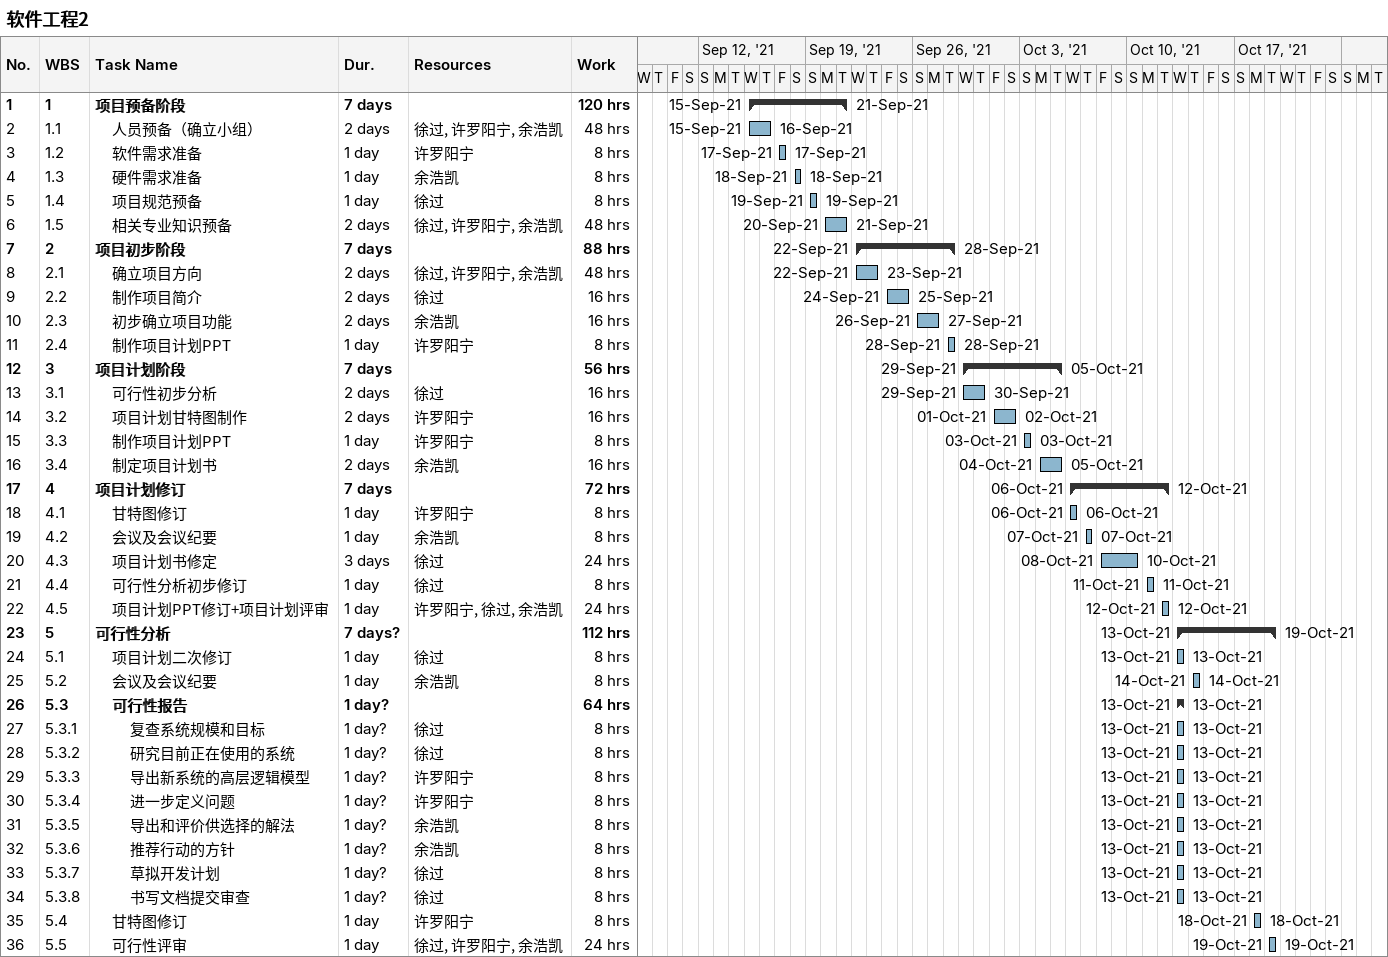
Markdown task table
软件工程2

| ID | WBS | Task | Duration | Start | Finish | Resources | Work (h) |
|---|---|---|---|---|---|---|---|
| 1 | 1 | **项目预备阶段** | 7d | 2021-09-15 | 2021-09-21 |  | 120 |
| 2 | 1.1 | 人员预备（确立小组） | 2d | 2021-09-15 | 2021-09-16 | 徐过, 许罗阳宁, 余浩凯 | 48 |
| 3 | 1.2 | 软件需求准备 | 1d | 2021-09-17 | 2021-09-17 | 许罗阳宁 | 8 |
| 4 | 1.3 | 硬件需求准备 | 1d | 2021-09-18 | 2021-09-18 | 余浩凯 | 8 |
| 5 | 1.4 | 项目规范预备 | 1d | 2021-09-19 | 2021-09-19 | 徐过 | 8 |
| 6 | 1.5 | 相关专业知识预备 | 2d | 2021-09-20 | 2021-09-21 | 徐过, 许罗阳宁, 余浩凯 | 48 |
| 7 | 2 | **项目初步阶段** | 7d | 2021-09-22 | 2021-09-28 |  | 88 |
| 8 | 2.1 | 确立项目方向 | 2d | 2021-09-22 | 2021-09-23 | 徐过, 许罗阳宁, 余浩凯 | 48 |
| 9 | 2.2 | 制作项目简介 | 2d | 2021-09-24 | 2021-09-25 | 徐过 | 16 |
| 10 | 2.3 | 初步确立项目功能 | 2d | 2021-09-26 | 2021-09-27 | 余浩凯 | 16 |
| 11 | 2.4 | 制作项目计划PPT | 1d | 2021-09-28 | 2021-09-28 | 许罗阳宁 | 8 |
| 12 | 3 | **项目计划阶段** | 7d | 2021-09-29 | 2021-10-05 |  | 56 |
| 13 | 3.1 | 可行性初步分析 | 2d | 2021-09-29 | 2021-09-30 | 徐过 | 16 |
| 14 | 3.2 | 项目计划甘特图制作 | 2d | 2021-10-01 | 2021-10-02 | 许罗阳宁 | 16 |
| 15 | 3.3 | 制作项目计划PPT | 1d | 2021-10-03 | 2021-10-03 | 许罗阳宁 | 8 |
| 16 | 3.4 | 制定项目计划书 | 2d | 2021-10-04 | 2021-10-05 | 余浩凯 | 16 |
| 17 | 4 | **项目计划修订** | 7d | 2021-10-06 | 2021-10-12 |  | 72 |
| 18 | 4.1 | 甘特图修订 | 1d | 2021-10-06 | 2021-10-06 | 许罗阳宁 | 8 |
| 19 | 4.2 | 会议及会议纪要 | 1d | 2021-10-07 | 2021-10-07 | 余浩凯 | 8 |
| 20 | 4.3 | 项目计划书修定 | 3d | 2021-10-08 | 2021-10-10 | 徐过 | 24 |
| 21 | 4.4 | 可行性分析初步修订 | 1d | 2021-10-11 | 2021-10-11 | 徐过 | 8 |
| 22 | 4.5 | 项目计划PPT修订+项目计划评审 | 1d | 2021-10-12 | 2021-10-12 | 许罗阳宁, 徐过, 余浩凯 | 24 |
| 23 | 5 | **可行性分析** | 7d? | 2021-10-13 | 2021-10-19 |  | 112 |
| 24 | 5.1 | 项目计划二次修订 | 1d | 2021-10-13 | 2021-10-13 | 徐过 | 8 |
| 25 | 5.2 | 会议及会议纪要 | 1d | 2021-10-14 | 2021-10-14 | 余浩凯 | 8 |
| 26 | 5.3 | **可行性报告** | 1d? | 2021-10-13 | 2021-10-13 |  | 64 |
| 27 | 5.3.1 | 复查系统规模和目标 | 1d? | 2021-10-13 | 2021-10-13 | 徐过 | 8 |
| 28 | 5.3.2 | 研究目前正在使用的系统 | 1d? | 2021-10-13 | 2021-10-13 | 徐过 | 8 |
| 29 | 5.3.3 | 导出新系统的高层逻辑模型 | 1d? | 2021-10-13 | 2021-10-13 | 许罗阳宁 | 8 |
| 30 | 5.3.4 | 进一步定义问题 | 1d? | 2021-10-13 | 2021-10-13 | 许罗阳宁 | 8 |
| 31 | 5.3.5 | 导出和评价供选择的解法 | 1d? | 2021-10-13 | 2021-10-13 | 余浩凯 | 8 |
| 32 | 5.3.6 | 推荐行动的方针 | 1d? | 2021-10-13 | 2021-10-13 | 余浩凯 | 8 |
| 33 | 5.3.7 | 草拟开发计划 | 1d? | 2021-10-13 | 2021-10-13 | 徐过 | 8 |
| 34 | 5.3.8 | 书写文档提交审查 | 1d? | 2021-10-13 | 2021-10-13 | 徐过 | 8 |
| 35 | 5.4 | 甘特图修订 | 1d | 2021-10-18 | 2021-10-18 | 许罗阳宁 | 8 |
| 36 | 5.5 | 可行性评审 | 1d | 2021-10-19 | 2021-10-19 | 徐过, 许罗阳宁, 余浩凯 | 24 |
